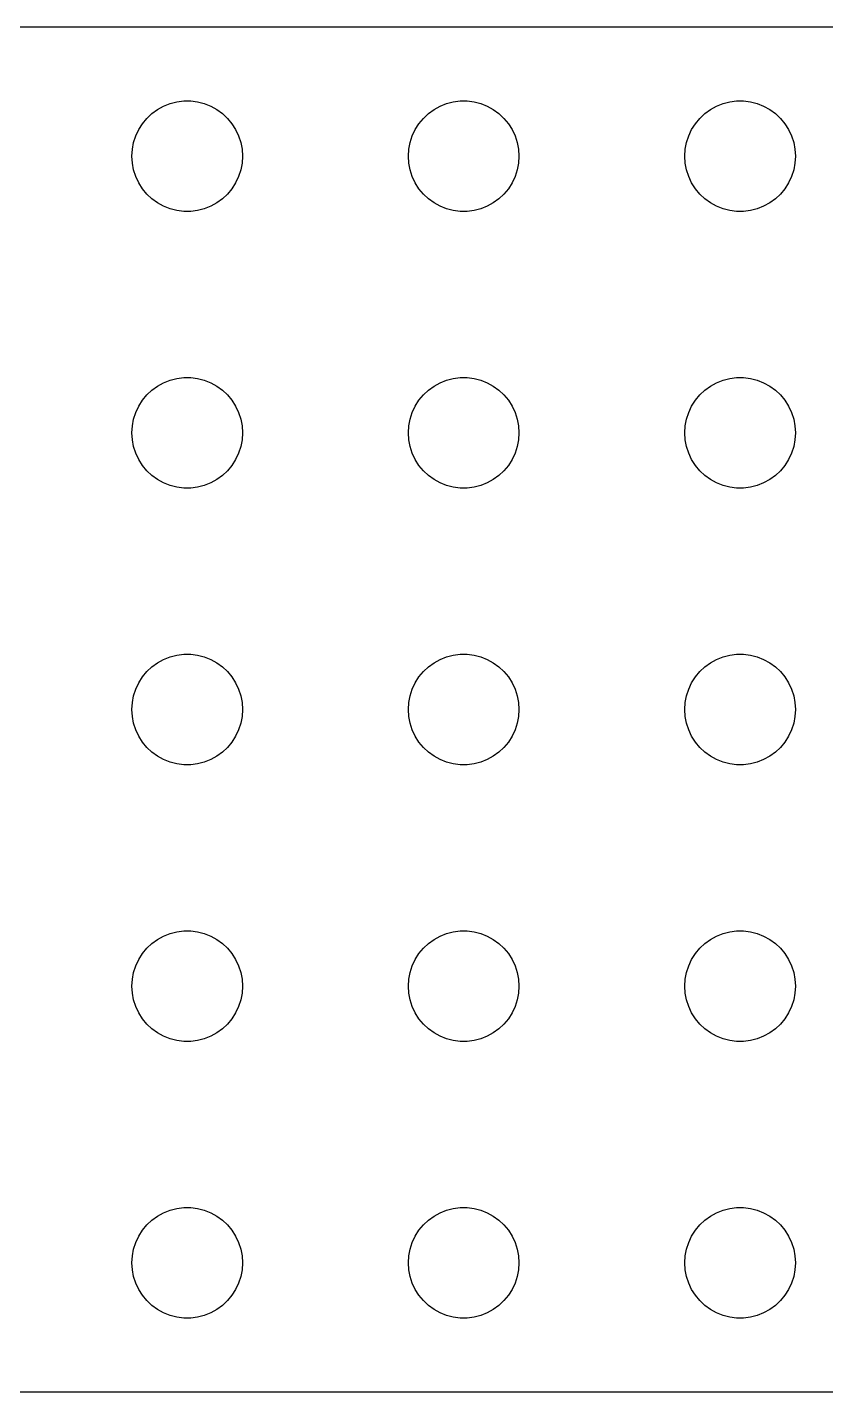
# Model space of a CAD drawing. Header units: metres. Extents: x -82 to 82, y -18 to 18.
# Drawn here: x -60.59 to -38.93, y -18.5 to 18.5 of the extents above; entities that cross this region are included whole.
import ezdxf

# ---------------------------------------------------------------- set-up
doc = ezdxf.new("R2010")
doc.units = ezdxf.units.M

msp = doc.modelspace()

# ---------------------------------------------------------------- linework, layer by layer
for p, q in [((79.907, 18.4951), (-79.907, 18.4951)), ((-57.0537, 16.2665), (-56.8887, 16.3572)), ((-56.8887, 16.3572), (-56.7135, 16.4266)), ((-56.7135, 16.4266), (-56.5311, 16.4734)), ((-56.5311, 16.4734), (-56.3442, 16.497)), ((-56.3442, 16.497), (-56.1558, 16.497)), ((-56.1558, 16.497), (-55.9689, 16.4734)), ((-55.9689, 16.4734), (-55.7865, 16.4266)), ((-55.7865, 16.4266), (-55.6113, 16.3572)), ((-55.6113, 16.3572), (-55.4463, 16.2665)), ((-49.5537, 16.2665), (-49.3887, 16.3572)), ((-49.3887, 16.3572), (-49.2135, 16.4266)), ((-49.2135, 16.4266), (-49.0311, 16.4734)), ((-49.0311, 16.4734), (-48.8442, 16.497)), ((-48.8442, 16.497), (-48.6558, 16.497)), ((-48.6558, 16.497), (-48.4689, 16.4734)), ((-48.4689, 16.4734), (-48.2865, 16.4266)), ((-48.2865, 16.4266), (-48.1113, 16.3572)), ((-48.1113, 16.3572), (-47.9463, 16.2665)), ((-42.0537, 16.2665), (-41.8887, 16.3572)), ((-41.8887, 16.3572), (-41.7135, 16.4266)), ((-41.7135, 16.4266), (-41.5311, 16.4734)), ((-41.5311, 16.4734), (-41.3442, 16.497)), ((-41.3442, 16.497), (-41.1558, 16.497)), ((-41.1558, 16.497), (-40.9689, 16.4734)), ((-40.9689, 16.4734), (-40.7865, 16.4266)), ((-40.7865, 16.4266), (-40.6113, 16.3572)), ((-40.6113, 16.3572), (-40.4463, 16.2665)), ((-57.4635, 15.8817), (-57.3434, 16.0268)), ((-57.3434, 16.0268), (-57.2061, 16.1558)), ((-57.2061, 16.1558), (-57.0537, 16.2665)), ((-55.4463, 16.2665), (-55.2939, 16.1558)), ((-55.2939, 16.1558), (-55.1565, 16.0268)), ((-55.1565, 16.0268), (-55.0365, 15.8817)), ((-49.9635, 15.8817), (-49.8434, 16.0268)), ((-49.8434, 16.0268), (-49.7061, 16.1558)), ((-49.7061, 16.1558), (-49.5537, 16.2665)), ((-47.9463, 16.2665), (-47.7939, 16.1558)), ((-47.7939, 16.1558), (-47.6565, 16.0268)), ((-47.6565, 16.0268), (-47.5365, 15.8817)), ((-42.4635, 15.8817), (-42.3434, 16.0268)), ((-42.3434, 16.0268), (-42.2061, 16.1558)), ((-42.2061, 16.1558), (-42.0537, 16.2665)), ((-40.4463, 16.2665), (-40.2939, 16.1558)), ((-40.2939, 16.1558), (-40.1565, 16.0268)), ((-40.1565, 16.0268), (-40.0365, 15.8817)), ((-57.7029, 15.373), (-57.6447, 15.5522)), ((-57.6447, 15.5522), (-57.5645, 15.7226)), ((-57.5645, 15.7226), (-57.4635, 15.8817)), ((-55.0365, 15.8817), (-54.9355, 15.7226)), ((-54.9355, 15.7226), (-54.8553, 15.5522)), ((-54.8553, 15.5522), (-54.7971, 15.373)), ((-50.2029, 15.373), (-50.1447, 15.5522)), ((-50.1447, 15.5522), (-50.0645, 15.7226)), ((-50.0645, 15.7226), (-49.9635, 15.8817)), ((-47.5365, 15.8817), (-47.4355, 15.7226)), ((-47.4355, 15.7226), (-47.3553, 15.5522)), ((-47.3553, 15.5522), (-47.2971, 15.373)), ((-42.7029, 15.373), (-42.6447, 15.5522)), ((-42.6447, 15.5522), (-42.5645, 15.7226)), ((-42.5645, 15.7226), (-42.4635, 15.8817)), ((-40.0365, 15.8817), (-39.9355, 15.7226)), ((-39.9355, 15.7226), (-39.8553, 15.5522)), ((-39.8553, 15.5522), (-39.7971, 15.373)), ((-57.75, 15), (-57.7382, 15.188)), ((-57.7382, 15.188), (-57.7029, 15.373)), ((-54.7971, 15.373), (-54.7618, 15.188)), ((-54.7618, 15.188), (-54.75, 15)), ((-50.25, 15), (-50.2382, 15.188)), ((-50.2382, 15.188), (-50.2029, 15.373)), ((-47.2971, 15.373), (-47.2618, 15.188)), ((-47.2618, 15.188), (-47.25, 15)), ((-42.75, 15), (-42.7382, 15.188)), ((-42.7382, 15.188), (-42.7029, 15.373)), ((-39.7971, 15.373), (-39.7618, 15.188)), ((-39.7618, 15.188), (-39.75, 15)), ((-57.7382, 14.812), (-57.75, 15)), ((-57.7029, 14.627), (-57.7382, 14.812)), ((-54.7618, 14.812), (-54.7971, 14.627)), ((-54.75, 15), (-54.7618, 14.812)), ((-50.2382, 14.812), (-50.25, 15)), ((-50.2029, 14.627), (-50.2382, 14.812)), ((-47.2618, 14.812), (-47.2971, 14.627)), ((-47.25, 15), (-47.2618, 14.812)), ((-42.7382, 14.812), (-42.75, 15)), ((-42.7029, 14.627), (-42.7382, 14.812)), ((-39.7618, 14.812), (-39.7971, 14.627)), ((-39.75, 15), (-39.7618, 14.812)), ((-57.6447, 14.4478), (-57.7029, 14.627)), ((-57.5645, 14.2774), (-57.6447, 14.4478)), ((-54.8553, 14.4478), (-54.9355, 14.2774)), ((-54.7971, 14.627), (-54.8553, 14.4478)), ((-50.1447, 14.4478), (-50.2029, 14.627)), ((-50.0645, 14.2774), (-50.1447, 14.4478)), ((-47.3553, 14.4478), (-47.4355, 14.2774)), ((-47.2971, 14.627), (-47.3553, 14.4478)), ((-42.6447, 14.4478), (-42.7029, 14.627)), ((-42.5645, 14.2774), (-42.6447, 14.4478)), ((-39.8553, 14.4478), (-39.9355, 14.2774)), ((-39.7971, 14.627), (-39.8553, 14.4478)), ((-57.4635, 14.1183), (-57.5645, 14.2774)), ((-57.3434, 13.9732), (-57.4635, 14.1183)), ((-55.0365, 14.1183), (-55.1565, 13.9732)), ((-54.9355, 14.2774), (-55.0365, 14.1183)), ((-49.9635, 14.1183), (-50.0645, 14.2774)), ((-49.8434, 13.9732), (-49.9635, 14.1183)), ((-47.5365, 14.1183), (-47.6565, 13.9732)), ((-47.4355, 14.2774), (-47.5365, 14.1183)), ((-42.4635, 14.1183), (-42.5645, 14.2774)), ((-42.3434, 13.9732), (-42.4635, 14.1183)), ((-40.0365, 14.1183), (-40.1565, 13.9732)), ((-39.9355, 14.2774), (-40.0365, 14.1183)), ((-57.2061, 13.8442), (-57.3434, 13.9732)), ((-57.0537, 13.7335), (-57.2061, 13.8442)), ((-56.8887, 13.6427), (-57.0537, 13.7335)), ((-55.4463, 13.7335), (-55.6113, 13.6427)), ((-55.2939, 13.8442), (-55.4463, 13.7335)), ((-55.1565, 13.9732), (-55.2939, 13.8442)), ((-49.7061, 13.8442), (-49.8434, 13.9732)), ((-49.5537, 13.7335), (-49.7061, 13.8442)), ((-49.3887, 13.6427), (-49.5537, 13.7335)), ((-47.9463, 13.7335), (-48.1113, 13.6427)), ((-47.7939, 13.8442), (-47.9463, 13.7335)), ((-47.6565, 13.9732), (-47.7939, 13.8442)), ((-42.2061, 13.8442), (-42.3434, 13.9732)), ((-42.0537, 13.7335), (-42.2061, 13.8442)), ((-41.8887, 13.6427), (-42.0537, 13.7335)), ((-40.4463, 13.7335), (-40.6113, 13.6427)), ((-40.2939, 13.8442), (-40.4463, 13.7335)), ((-40.1565, 13.9732), (-40.2939, 13.8442)), ((-56.7135, 13.5734), (-56.8887, 13.6427)), ((-56.5311, 13.5266), (-56.7135, 13.5734)), ((-56.3442, 13.5029), (-56.5311, 13.5266)), ((-56.1558, 13.5029), (-56.3442, 13.5029)), ((-55.9689, 13.5266), (-56.1558, 13.5029)), ((-55.7865, 13.5734), (-55.9689, 13.5266)), ((-55.6113, 13.6427), (-55.7865, 13.5734)), ((-49.2135, 13.5734), (-49.3887, 13.6427)), ((-49.0311, 13.5266), (-49.2135, 13.5734)), ((-48.8442, 13.5029), (-49.0311, 13.5266)), ((-48.6558, 13.5029), (-48.8442, 13.5029)), ((-48.4689, 13.5266), (-48.6558, 13.5029)), ((-48.2865, 13.5734), (-48.4689, 13.5266)), ((-48.1113, 13.6427), (-48.2865, 13.5734)), ((-41.7135, 13.5734), (-41.8887, 13.6427)), ((-41.5311, 13.5266), (-41.7135, 13.5734)), ((-41.3442, 13.5029), (-41.5311, 13.5266)), ((-41.1558, 13.5029), (-41.3442, 13.5029)), ((-40.9689, 13.5266), (-41.1558, 13.5029)), ((-40.7865, 13.5734), (-40.9689, 13.5266)), ((-40.6113, 13.6427), (-40.7865, 13.5734)), ((-56.8887, 8.85724), (-56.7135, 8.92657)), ((-56.7135, 8.92657), (-56.5311, 8.97342)), ((-56.5311, 8.97342), (-56.3442, 8.99704)), ((-56.3442, 8.99704), (-56.1558, 8.99704)), ((-56.1558, 8.99704), (-55.9689, 8.97342)), ((-55.9689, 8.97342), (-55.7865, 8.92657)), ((-55.7865, 8.92657), (-55.6113, 8.85724)), ((-49.3887, 8.85724), (-49.2135, 8.92657)), ((-49.2135, 8.92657), (-49.0311, 8.97342)), ((-49.0311, 8.97342), (-48.8442, 8.99704)), ((-48.8442, 8.99704), (-48.6558, 8.99704)), ((-48.6558, 8.99704), (-48.4689, 8.97342)), ((-48.4689, 8.97342), (-48.2865, 8.92657)), ((-48.2865, 8.92657), (-48.1113, 8.85724)), ((-41.8887, 8.85724), (-41.7135, 8.92657)), ((-41.7135, 8.92657), (-41.5311, 8.97342)), ((-41.5311, 8.97342), (-41.3442, 8.99704)), ((-41.3442, 8.99704), (-41.1558, 8.99704)), ((-41.1558, 8.99704), (-40.9689, 8.97342)), ((-40.9689, 8.97342), (-40.7865, 8.92657)), ((-40.7865, 8.92657), (-40.6113, 8.85724)), ((-57.4635, 8.38167), (-57.3434, 8.52681)), ((-57.3434, 8.52681), (-57.2061, 8.65576)), ((-57.2061, 8.65576), (-57.0537, 8.76648)), ((-57.0537, 8.76648), (-56.8887, 8.85724)), ((-55.6113, 8.85724), (-55.4463, 8.76648)), ((-55.4463, 8.76648), (-55.2939, 8.65576)), ((-55.2939, 8.65576), (-55.1565, 8.52681)), ((-55.1565, 8.52681), (-55.0365, 8.38167)), ((-49.9635, 8.38167), (-49.8434, 8.52681)), ((-49.8434, 8.52681), (-49.7061, 8.65576)), ((-49.7061, 8.65576), (-49.5537, 8.76648)), ((-49.5537, 8.76648), (-49.3887, 8.85724)), ((-48.1113, 8.85724), (-47.9463, 8.76648)), ((-47.9463, 8.76648), (-47.7939, 8.65576)), ((-47.7939, 8.65576), (-47.6565, 8.52681)), ((-47.6565, 8.52681), (-47.5365, 8.38167)), ((-42.4635, 8.38167), (-42.3434, 8.52681)), ((-42.3434, 8.52681), (-42.2061, 8.65576)), ((-42.2061, 8.65576), (-42.0537, 8.76648)), ((-42.0537, 8.76648), (-41.8887, 8.85724)), ((-40.6113, 8.85724), (-40.4463, 8.76648)), ((-40.4463, 8.76648), (-40.2939, 8.65576)), ((-40.2939, 8.65576), (-40.1565, 8.52681)), ((-40.1565, 8.52681), (-40.0365, 8.38167)), ((-57.6447, 8.05219), (-57.5645, 8.22263)), ((-57.5645, 8.22263), (-57.4635, 8.38167)), ((-55.0365, 8.38167), (-54.9355, 8.22263)), ((-54.9355, 8.22263), (-54.8553, 8.05219)), ((-50.1447, 8.05219), (-50.0645, 8.22263)), ((-50.0645, 8.22263), (-49.9635, 8.38167)), ((-47.5365, 8.38167), (-47.4355, 8.22263)), ((-47.4355, 8.22263), (-47.3553, 8.05219)), ((-42.6447, 8.05219), (-42.5645, 8.22263)), ((-42.5645, 8.22263), (-42.4635, 8.38167)), ((-40.0365, 8.38167), (-39.9355, 8.22263)), ((-39.9355, 8.22263), (-39.8553, 8.05219)), ((-57.7382, 7.68799), (-57.7029, 7.87303)), ((-57.7029, 7.87303), (-57.6447, 8.05219)), ((-54.8553, 8.05219), (-54.7971, 7.87303)), ((-54.7971, 7.87303), (-54.7618, 7.68799)), ((-50.2382, 7.68799), (-50.2029, 7.87303)), ((-50.2029, 7.87303), (-50.1447, 8.05219)), ((-47.3553, 8.05219), (-47.2971, 7.87303)), ((-47.2971, 7.87303), (-47.2618, 7.68799)), ((-42.7382, 7.68799), (-42.7029, 7.87303)), ((-42.7029, 7.87303), (-42.6447, 8.05219)), ((-39.8553, 8.05219), (-39.7971, 7.87303)), ((-39.7971, 7.87303), (-39.7618, 7.68799)), ((-57.75, 7.5), (-57.7382, 7.68799)), ((-57.7382, 7.312), (-57.75, 7.5)), ((-54.7618, 7.68799), (-54.75, 7.5)), ((-54.75, 7.5), (-54.7618, 7.312)), ((-50.25, 7.5), (-50.2382, 7.68799)), ((-50.2382, 7.312), (-50.25, 7.5)), ((-47.2618, 7.68799), (-47.25, 7.5)), ((-47.25, 7.5), (-47.2618, 7.312)), ((-42.75, 7.5), (-42.7382, 7.68799)), ((-42.7382, 7.312), (-42.75, 7.5)), ((-39.7618, 7.68799), (-39.75, 7.5)), ((-39.75, 7.5), (-39.7618, 7.312)), ((-57.7029, 7.12695), (-57.7382, 7.312)), ((-57.6447, 6.9478), (-57.7029, 7.12695)), ((-54.7971, 7.12695), (-54.8553, 6.9478)), ((-54.7618, 7.312), (-54.7971, 7.12695)), ((-50.2029, 7.12695), (-50.2382, 7.312)), ((-50.1447, 6.9478), (-50.2029, 7.12695)), ((-47.2971, 7.12695), (-47.3553, 6.9478)), ((-47.2618, 7.312), (-47.2971, 7.12695)), ((-42.7029, 7.12695), (-42.7382, 7.312)), ((-42.6447, 6.9478), (-42.7029, 7.12695)), ((-39.7971, 7.12695), (-39.8553, 6.9478)), ((-39.7618, 7.312), (-39.7971, 7.12695)), ((-57.5645, 6.77736), (-57.6447, 6.9478)), ((-57.4635, 6.61832), (-57.5645, 6.77736)), ((-54.9355, 6.77736), (-55.0365, 6.61832)), ((-54.8553, 6.9478), (-54.9355, 6.77736)), ((-50.0645, 6.77736), (-50.1447, 6.9478)), ((-49.9635, 6.61832), (-50.0645, 6.77736)), ((-47.4355, 6.77736), (-47.5365, 6.61832)), ((-47.3553, 6.9478), (-47.4355, 6.77736)), ((-42.5645, 6.77736), (-42.6447, 6.9478)), ((-42.4635, 6.61832), (-42.5645, 6.77736)), ((-39.9355, 6.77736), (-40.0365, 6.61832)), ((-39.8553, 6.9478), (-39.9355, 6.77736)), ((-57.3434, 6.47318), (-57.4635, 6.61832)), ((-57.2061, 6.34422), (-57.3434, 6.47318)), ((-57.0537, 6.23351), (-57.2061, 6.34422)), ((-55.2939, 6.34422), (-55.4463, 6.23351)), ((-55.1565, 6.47318), (-55.2939, 6.34422)), ((-55.0365, 6.61832), (-55.1565, 6.47318)), ((-49.8434, 6.47318), (-49.9635, 6.61832)), ((-49.7061, 6.34422), (-49.8434, 6.47318)), ((-49.5537, 6.23351), (-49.7061, 6.34422)), ((-47.7939, 6.34422), (-47.9463, 6.23351)), ((-47.6565, 6.47318), (-47.7939, 6.34422)), ((-47.5365, 6.61832), (-47.6565, 6.47318)), ((-42.3434, 6.47318), (-42.4635, 6.61832)), ((-42.2061, 6.34422), (-42.3434, 6.47318)), ((-42.0537, 6.23351), (-42.2061, 6.34422)), ((-40.2939, 6.34422), (-40.4463, 6.23351)), ((-40.1565, 6.47318), (-40.2939, 6.34422)), ((-40.0365, 6.61832), (-40.1565, 6.47318)), ((-56.8887, 6.14275), (-57.0537, 6.23351)), ((-56.7135, 6.07341), (-56.8887, 6.14275)), ((-56.5311, 6.02657), (-56.7135, 6.07341)), ((-56.3442, 6.00294), (-56.5311, 6.02657)), ((-56.1558, 6.00294), (-56.3442, 6.00294)), ((-55.9689, 6.02657), (-56.1558, 6.00294)), ((-55.7865, 6.07341), (-55.9689, 6.02657)), ((-55.6113, 6.14275), (-55.7865, 6.07341)), ((-55.4463, 6.23351), (-55.6113, 6.14275)), ((-49.3887, 6.14275), (-49.5537, 6.23351)), ((-49.2135, 6.07341), (-49.3887, 6.14275)), ((-49.0311, 6.02657), (-49.2135, 6.07341)), ((-48.8442, 6.00294), (-49.0311, 6.02657)), ((-48.6558, 6.00294), (-48.8442, 6.00294)), ((-48.4689, 6.02657), (-48.6558, 6.00294)), ((-48.2865, 6.07341), (-48.4689, 6.02657)), ((-48.1113, 6.14275), (-48.2865, 6.07341)), ((-47.9463, 6.23351), (-48.1113, 6.14275)), ((-41.8887, 6.14275), (-42.0537, 6.23351)), ((-41.7135, 6.07341), (-41.8887, 6.14275)), ((-41.5311, 6.02657), (-41.7135, 6.07341)), ((-41.3442, 6.00294), (-41.5311, 6.02657)), ((-41.1558, 6.00294), (-41.3442, 6.00294)), ((-40.9689, 6.02657), (-41.1558, 6.00294)), ((-40.7865, 6.07341), (-40.9689, 6.02657)), ((-40.6113, 6.14275), (-40.7865, 6.07341)), ((-40.4463, 6.23351), (-40.6113, 6.14275)), ((-56.5311, 1.47342), (-56.3442, 1.49704)), ((-56.3442, 1.49704), (-56.1558, 1.49704)), ((-56.1558, 1.49704), (-55.9689, 1.47342)), ((-49.0311, 1.47342), (-48.8442, 1.49704)), ((-48.8442, 1.49704), (-48.6558, 1.49704)), ((-48.6558, 1.49704), (-48.4689, 1.47342)), ((-41.5311, 1.47342), (-41.3442, 1.49704)), ((-41.3442, 1.49704), (-41.1558, 1.49704)), ((-41.1558, 1.49704), (-40.9689, 1.47342)), ((-57.3434, 1.02681), (-57.2061, 1.15576)), ((-57.2061, 1.15576), (-57.0537, 1.26648)), ((-57.0537, 1.26648), (-56.8887, 1.35724)), ((-56.8887, 1.35724), (-56.7135, 1.42657)), ((-56.7135, 1.42657), (-56.5311, 1.47342)), ((-55.9689, 1.47342), (-55.7865, 1.42657)), ((-55.7865, 1.42657), (-55.6113, 1.35724)), ((-55.6113, 1.35724), (-55.4463, 1.26648)), ((-55.4463, 1.26648), (-55.2939, 1.15576)), ((-55.2939, 1.15576), (-55.1565, 1.02681)), ((-49.8434, 1.02681), (-49.7061, 1.15576)), ((-49.7061, 1.15576), (-49.5537, 1.26648)), ((-49.5537, 1.26648), (-49.3887, 1.35724)), ((-49.3887, 1.35724), (-49.2135, 1.42657)), ((-49.2135, 1.42657), (-49.0311, 1.47342)), ((-48.4689, 1.47342), (-48.2865, 1.42657)), ((-48.2865, 1.42657), (-48.1113, 1.35724)), ((-48.1113, 1.35724), (-47.9463, 1.26648)), ((-47.9463, 1.26648), (-47.7939, 1.15576)), ((-47.7939, 1.15576), (-47.6565, 1.02681)), ((-42.3434, 1.02681), (-42.2061, 1.15576)), ((-42.2061, 1.15576), (-42.0537, 1.26648)), ((-42.0537, 1.26648), (-41.8887, 1.35724)), ((-41.8887, 1.35724), (-41.7135, 1.42657)), ((-41.7135, 1.42657), (-41.5311, 1.47342)), ((-40.9689, 1.47342), (-40.7865, 1.42657)), ((-40.7865, 1.42657), (-40.6113, 1.35724)), ((-40.6113, 1.35724), (-40.4463, 1.26648)), ((-40.4463, 1.26648), (-40.2939, 1.15576)), ((-40.2939, 1.15576), (-40.1565, 1.02681)), ((-57.5645, 0.722626), (-57.4635, 0.881668)), ((-57.4635, 0.881668), (-57.3434, 1.02681)), ((-55.1565, 1.02681), (-55.0365, 0.881668)), ((-55.0365, 0.881668), (-54.9355, 0.722626)), ((-50.0645, 0.722626), (-49.9635, 0.881668)), ((-49.9635, 0.881668), (-49.8434, 1.02681)), ((-47.6565, 1.02681), (-47.5365, 0.881668)), ((-47.5365, 0.881668), (-47.4355, 0.722626)), ((-42.5645, 0.722626), (-42.4635, 0.881668)), ((-42.4635, 0.881668), (-42.3434, 1.02681)), ((-40.1565, 1.02681), (-40.0365, 0.881668)), ((-40.0365, 0.881668), (-39.9355, 0.722626)), ((-57.7382, 0.187988), (-57.7029, 0.373032)), ((-57.7029, 0.373032), (-57.6447, 0.552185)), ((-57.6447, 0.552185), (-57.5645, 0.722626)), ((-54.9355, 0.722626), (-54.8553, 0.552185)), ((-54.8553, 0.552185), (-54.7971, 0.373032)), ((-54.7971, 0.373032), (-54.7618, 0.187988)), ((-50.2382, 0.187988), (-50.2029, 0.373032)), ((-50.2029, 0.373032), (-50.1447, 0.552185)), ((-50.1447, 0.552185), (-50.0645, 0.722626)), ((-47.4355, 0.722626), (-47.3553, 0.552185)), ((-47.3553, 0.552185), (-47.2971, 0.373032)), ((-47.2971, 0.373032), (-47.2618, 0.187988)), ((-42.7382, 0.187988), (-42.7029, 0.373032)), ((-42.7029, 0.373032), (-42.6447, 0.552185)), ((-42.6447, 0.552185), (-42.5645, 0.722626)), ((-39.9355, 0.722626), (-39.8553, 0.552185)), ((-39.8553, 0.552185), (-39.7971, 0.373032)), ((-39.7971, 0.373032), (-39.7618, 0.187988)), ((-57.75, 0), (-57.7382, 0.187988)), ((-57.7382, -0.187988), (-57.75, 0)), ((-54.7618, 0.187988), (-54.75, 0)), ((-54.75, 0), (-54.7618, -0.187988)), ((-50.25, 0), (-50.2382, 0.187988)), ((-50.2382, -0.187988), (-50.25, 0)), ((-47.2618, 0.187988), (-47.25, 0)), ((-47.25, 0), (-47.2618, -0.187988)), ((-42.75, 0), (-42.7382, 0.187988)), ((-42.7382, -0.187988), (-42.75, 0)), ((-39.7618, 0.187988), (-39.75, 0)), ((-39.75, 0), (-39.7618, -0.187988)), ((-57.7029, -0.373032), (-57.7382, -0.187988)), ((-54.7618, -0.187988), (-54.7971, -0.373032)), ((-50.2029, -0.373032), (-50.2382, -0.187988)), ((-47.2618, -0.187988), (-47.2971, -0.373032)), ((-42.7029, -0.373032), (-42.7382, -0.187988)), ((-39.7618, -0.187988), (-39.7971, -0.373032)), ((-57.6447, -0.552185), (-57.7029, -0.373032)), ((-57.5645, -0.722626), (-57.6447, -0.552185)), ((-57.4635, -0.881668), (-57.5645, -0.722626)), ((-54.9355, -0.722626), (-55.0365, -0.881668)), ((-54.8553, -0.552185), (-54.9355, -0.722626)), ((-54.7971, -0.373032), (-54.8553, -0.552185)), ((-50.1447, -0.552185), (-50.2029, -0.373032)), ((-50.0645, -0.722626), (-50.1447, -0.552185)), ((-49.9635, -0.881668), (-50.0645, -0.722626)), ((-47.4355, -0.722626), (-47.5365, -0.881668)), ((-47.3553, -0.552185), (-47.4355, -0.722626)), ((-47.2971, -0.373032), (-47.3553, -0.552185)), ((-42.6447, -0.552185), (-42.7029, -0.373032)), ((-42.5645, -0.722626), (-42.6447, -0.552185)), ((-42.4635, -0.881668), (-42.5645, -0.722626)), ((-39.9355, -0.722626), (-40.0365, -0.881668)), ((-39.8553, -0.552185), (-39.9355, -0.722626)), ((-39.7971, -0.373032), (-39.8553, -0.552185)), ((-57.3434, -1.02681), (-57.4635, -0.881668)), ((-57.2061, -1.15576), (-57.3434, -1.02681)), ((-55.1565, -1.02681), (-55.2939, -1.15576)), ((-55.0365, -0.881668), (-55.1565, -1.02681)), ((-49.8434, -1.02681), (-49.9635, -0.881668)), ((-49.7061, -1.15576), (-49.8434, -1.02681)), ((-47.6565, -1.02681), (-47.7939, -1.15576)), ((-47.5365, -0.881668), (-47.6565, -1.02681)), ((-42.3434, -1.02681), (-42.4635, -0.881668)), ((-42.2061, -1.15576), (-42.3434, -1.02681)), ((-40.1565, -1.02681), (-40.2939, -1.15576)), ((-40.0365, -0.881668), (-40.1565, -1.02681)), ((-57.0537, -1.26648), (-57.2061, -1.15576)), ((-56.8887, -1.35724), (-57.0537, -1.26648)), ((-56.7135, -1.42657), (-56.8887, -1.35724)), ((-56.5311, -1.47342), (-56.7135, -1.42657)), ((-56.3442, -1.49704), (-56.5311, -1.47342)), ((-55.9689, -1.47342), (-56.1558, -1.49704)), ((-55.7865, -1.42657), (-55.9689, -1.47342)), ((-55.6113, -1.35724), (-55.7865, -1.42657)), ((-55.4463, -1.26648), (-55.6113, -1.35724)), ((-55.2939, -1.15576), (-55.4463, -1.26648)), ((-49.5537, -1.26648), (-49.7061, -1.15576)), ((-49.3887, -1.35724), (-49.5537, -1.26648)), ((-49.2135, -1.42657), (-49.3887, -1.35724)), ((-49.0311, -1.47342), (-49.2135, -1.42657)), ((-48.8442, -1.49704), (-49.0311, -1.47342)), ((-48.4689, -1.47342), (-48.6558, -1.49704)), ((-48.2865, -1.42657), (-48.4689, -1.47342)), ((-48.1113, -1.35724), (-48.2865, -1.42657)), ((-47.9463, -1.26648), (-48.1113, -1.35724)), ((-47.7939, -1.15576), (-47.9463, -1.26648)), ((-42.0537, -1.26648), (-42.2061, -1.15576)), ((-41.8887, -1.35724), (-42.0537, -1.26648)), ((-41.7135, -1.42657), (-41.8887, -1.35724)), ((-41.5311, -1.47342), (-41.7135, -1.42657)), ((-41.3442, -1.49704), (-41.5311, -1.47342)), ((-40.9689, -1.47342), (-41.1558, -1.49704)), ((-40.7865, -1.42657), (-40.9689, -1.47342)), ((-40.6113, -1.35724), (-40.7865, -1.42657)), ((-40.4463, -1.26648), (-40.6113, -1.35724)), ((-40.2939, -1.15576), (-40.4463, -1.26648)), ((-56.1558, -1.49704), (-56.3442, -1.49704)), ((-48.6558, -1.49704), (-48.8442, -1.49704)), ((-41.1558, -1.49704), (-41.3442, -1.49704)), ((-57.2061, -6.34422), (-57.0537, -6.23351)), ((-57.0537, -6.23351), (-56.8887, -6.14275)), ((-56.8887, -6.14275), (-56.7135, -6.07341)), ((-56.7135, -6.07341), (-56.5311, -6.02657)), ((-56.5311, -6.02657), (-56.3442, -6.00294)), ((-56.3442, -6.00294), (-56.1558, -6.00294)), ((-56.1558, -6.00294), (-55.9689, -6.02657)), ((-55.9689, -6.02657), (-55.7865, -6.07341)), ((-55.7865, -6.07341), (-55.6113, -6.14275)), ((-55.6113, -6.14275), (-55.4463, -6.23351)), ((-55.4463, -6.23351), (-55.2939, -6.34422)), ((-49.7061, -6.34422), (-49.5537, -6.23351)), ((-49.5537, -6.23351), (-49.3887, -6.14275)), ((-49.3887, -6.14275), (-49.2135, -6.07341)), ((-49.2135, -6.07341), (-49.0311, -6.02657)), ((-49.0311, -6.02657), (-48.8442, -6.00294)), ((-48.8442, -6.00294), (-48.6558, -6.00294)), ((-48.6558, -6.00294), (-48.4689, -6.02657)), ((-48.4689, -6.02657), (-48.2865, -6.07341)), ((-48.2865, -6.07341), (-48.1113, -6.14275)), ((-48.1113, -6.14275), (-47.9463, -6.23351)), ((-47.9463, -6.23351), (-47.7939, -6.34422)), ((-42.2061, -6.34422), (-42.0537, -6.23351)), ((-42.0537, -6.23351), (-41.8887, -6.14275)), ((-41.8887, -6.14275), (-41.7135, -6.07341)), ((-41.7135, -6.07341), (-41.5311, -6.02657)), ((-41.5311, -6.02657), (-41.3442, -6.00294)), ((-41.3442, -6.00294), (-41.1558, -6.00294)), ((-41.1558, -6.00294), (-40.9689, -6.02657)), ((-40.9689, -6.02657), (-40.7865, -6.07341)), ((-40.7865, -6.07341), (-40.6113, -6.14275)), ((-40.6113, -6.14275), (-40.4463, -6.23351)), ((-40.4463, -6.23351), (-40.2939, -6.34422)), ((-57.5645, -6.77736), (-57.4635, -6.61832)), ((-57.4635, -6.61832), (-57.3434, -6.47318)), ((-57.3434, -6.47318), (-57.2061, -6.34422)), ((-55.2939, -6.34422), (-55.1565, -6.47318)), ((-55.1565, -6.47318), (-55.0365, -6.61832)), ((-55.0365, -6.61832), (-54.9355, -6.77736)), ((-50.0645, -6.77736), (-49.9635, -6.61832)), ((-49.9635, -6.61832), (-49.8434, -6.47318)), ((-49.8434, -6.47318), (-49.7061, -6.34422)), ((-47.7939, -6.34422), (-47.6565, -6.47318)), ((-47.6565, -6.47318), (-47.5365, -6.61832)), ((-47.5365, -6.61832), (-47.4355, -6.77736)), ((-42.5645, -6.77736), (-42.4635, -6.61832)), ((-42.4635, -6.61832), (-42.3434, -6.47318)), ((-42.3434, -6.47318), (-42.2061, -6.34422)), ((-40.2939, -6.34422), (-40.1565, -6.47318)), ((-40.1565, -6.47318), (-40.0365, -6.61832)), ((-40.0365, -6.61832), (-39.9355, -6.77736)), ((-57.7029, -7.12695), (-57.6447, -6.9478)), ((-57.6447, -6.9478), (-57.5645, -6.77736)), ((-54.9355, -6.77736), (-54.8553, -6.9478)), ((-54.8553, -6.9478), (-54.7971, -7.12695)), ((-50.2029, -7.12695), (-50.1447, -6.9478)), ((-50.1447, -6.9478), (-50.0645, -6.77736)), ((-47.4355, -6.77736), (-47.3553, -6.9478)), ((-47.3553, -6.9478), (-47.2971, -7.12695)), ((-42.7029, -7.12695), (-42.6447, -6.9478)), ((-42.6447, -6.9478), (-42.5645, -6.77736)), ((-39.9355, -6.77736), (-39.8553, -6.9478)), ((-39.8553, -6.9478), (-39.7971, -7.12695)), ((-57.75, -7.5), (-57.7382, -7.312)), ((-57.7382, -7.312), (-57.7029, -7.12695)), ((-54.7971, -7.12695), (-54.7618, -7.312)), ((-54.7618, -7.312), (-54.75, -7.5)), ((-50.25, -7.5), (-50.2382, -7.312)), ((-50.2382, -7.312), (-50.2029, -7.12695)), ((-47.2971, -7.12695), (-47.2618, -7.312)), ((-47.2618, -7.312), (-47.25, -7.5)), ((-42.75, -7.5), (-42.7382, -7.312)), ((-42.7382, -7.312), (-42.7029, -7.12695)), ((-39.7971, -7.12695), (-39.7618, -7.312)), ((-39.7618, -7.312), (-39.75, -7.5)), ((-57.7382, -7.68799), (-57.75, -7.5)), ((-57.7029, -7.87303), (-57.7382, -7.68799)), ((-54.7618, -7.68799), (-54.7971, -7.87303)), ((-54.75, -7.5), (-54.7618, -7.68799)), ((-50.2382, -7.68799), (-50.25, -7.5)), ((-50.2029, -7.87303), (-50.2382, -7.68799)), ((-47.2618, -7.68799), (-47.2971, -7.87303)), ((-47.25, -7.5), (-47.2618, -7.68799)), ((-42.7382, -7.68799), (-42.75, -7.5)), ((-42.7029, -7.87303), (-42.7382, -7.68799)), ((-39.7618, -7.68799), (-39.7971, -7.87303)), ((-39.75, -7.5), (-39.7618, -7.68799)), ((-57.6447, -8.05219), (-57.7029, -7.87303)), ((-57.5645, -8.22263), (-57.6447, -8.05219)), ((-54.8553, -8.05219), (-54.9355, -8.22263)), ((-54.7971, -7.87303), (-54.8553, -8.05219)), ((-50.1447, -8.05219), (-50.2029, -7.87303)), ((-50.0645, -8.22263), (-50.1447, -8.05219)), ((-47.3553, -8.05219), (-47.4355, -8.22263)), ((-47.2971, -7.87303), (-47.3553, -8.05219)), ((-42.6447, -8.05219), (-42.7029, -7.87303)), ((-42.5645, -8.22263), (-42.6447, -8.05219)), ((-39.8553, -8.05219), (-39.9355, -8.22263)), ((-39.7971, -7.87303), (-39.8553, -8.05219)), ((-57.4635, -8.38167), (-57.5645, -8.22263)), ((-57.3434, -8.52681), (-57.4635, -8.38167)), ((-55.0365, -8.38167), (-55.1565, -8.52681)), ((-54.9355, -8.22263), (-55.0365, -8.38167)), ((-49.9635, -8.38167), (-50.0645, -8.22263)), ((-49.8434, -8.52681), (-49.9635, -8.38167)), ((-47.5365, -8.38167), (-47.6565, -8.52681)), ((-47.4355, -8.22263), (-47.5365, -8.38167)), ((-42.4635, -8.38167), (-42.5645, -8.22263)), ((-42.3434, -8.52681), (-42.4635, -8.38167)), ((-40.0365, -8.38167), (-40.1565, -8.52681)), ((-39.9355, -8.22263), (-40.0365, -8.38167)), ((-57.2061, -8.65576), (-57.3434, -8.52681)), ((-57.0537, -8.76648), (-57.2061, -8.65576)), ((-56.8887, -8.85724), (-57.0537, -8.76648)), ((-56.7135, -8.92657), (-56.8887, -8.85724)), ((-55.6113, -8.85724), (-55.7865, -8.92657)), ((-55.4463, -8.76648), (-55.6113, -8.85724)), ((-55.2939, -8.65576), (-55.4463, -8.76648)), ((-55.1565, -8.52681), (-55.2939, -8.65576)), ((-49.7061, -8.65576), (-49.8434, -8.52681)), ((-49.5537, -8.76648), (-49.7061, -8.65576)), ((-49.3887, -8.85724), (-49.5537, -8.76648)), ((-49.2135, -8.92657), (-49.3887, -8.85724)), ((-48.1113, -8.85724), (-48.2865, -8.92657)), ((-47.9463, -8.76648), (-48.1113, -8.85724)), ((-47.7939, -8.65576), (-47.9463, -8.76648)), ((-47.6565, -8.52681), (-47.7939, -8.65576)), ((-42.2061, -8.65576), (-42.3434, -8.52681)), ((-42.0537, -8.76648), (-42.2061, -8.65576)), ((-41.8887, -8.85724), (-42.0537, -8.76648)), ((-41.7135, -8.92657), (-41.8887, -8.85724)), ((-40.6113, -8.85724), (-40.7865, -8.92657)), ((-40.4463, -8.76648), (-40.6113, -8.85724)), ((-40.2939, -8.65576), (-40.4463, -8.76648)), ((-40.1565, -8.52681), (-40.2939, -8.65576)), ((-56.5311, -8.97342), (-56.7135, -8.92657)), ((-56.3442, -8.99704), (-56.5311, -8.97342)), ((-56.1558, -8.99704), (-56.3442, -8.99704)), ((-55.9689, -8.97342), (-56.1558, -8.99704)), ((-55.7865, -8.92657), (-55.9689, -8.97342)), ((-49.0311, -8.97342), (-49.2135, -8.92657)), ((-48.8442, -8.99704), (-49.0311, -8.97342)), ((-48.6558, -8.99704), (-48.8442, -8.99704)), ((-48.4689, -8.97342), (-48.6558, -8.99704)), ((-48.2865, -8.92657), (-48.4689, -8.97342)), ((-41.5311, -8.97342), (-41.7135, -8.92657)), ((-41.3442, -8.99704), (-41.5311, -8.97342)), ((-41.1558, -8.99704), (-41.3442, -8.99704)), ((-40.9689, -8.97342), (-41.1558, -8.99704)), ((-40.7865, -8.92657), (-40.9689, -8.97342)), ((-57.0537, -13.7335), (-56.8887, -13.6427)), ((-56.8887, -13.6427), (-56.7135, -13.5734)), ((-56.7135, -13.5734), (-56.5311, -13.5266)), ((-56.5311, -13.5266), (-56.3442, -13.5029)), ((-56.3442, -13.5029), (-56.1558, -13.5029)), ((-56.1558, -13.5029), (-55.9689, -13.5266)), ((-55.9689, -13.5266), (-55.7865, -13.5734)), ((-55.7865, -13.5734), (-55.6113, -13.6427)), ((-55.6113, -13.6427), (-55.4463, -13.7335)), ((-49.5537, -13.7335), (-49.3887, -13.6427)), ((-49.3887, -13.6427), (-49.2135, -13.5734)), ((-49.2135, -13.5734), (-49.0311, -13.5266)), ((-49.0311, -13.5266), (-48.8442, -13.5029)), ((-48.8442, -13.5029), (-48.6558, -13.5029)), ((-48.6558, -13.5029), (-48.4689, -13.5266)), ((-48.4689, -13.5266), (-48.2865, -13.5734)), ((-48.2865, -13.5734), (-48.1113, -13.6427)), ((-48.1113, -13.6427), (-47.9463, -13.7335)), ((-42.0537, -13.7335), (-41.8887, -13.6427)), ((-41.8887, -13.6427), (-41.7135, -13.5734)), ((-41.7135, -13.5734), (-41.5311, -13.5266)), ((-41.5311, -13.5266), (-41.3442, -13.5029)), ((-41.3442, -13.5029), (-41.1558, -13.5029)), ((-41.1558, -13.5029), (-40.9689, -13.5266)), ((-40.9689, -13.5266), (-40.7865, -13.5734)), ((-40.7865, -13.5734), (-40.6113, -13.6427)), ((-40.6113, -13.6427), (-40.4463, -13.7335)), ((-57.4635, -14.1183), (-57.3434, -13.9732)), ((-57.3434, -13.9732), (-57.2061, -13.8442)), ((-57.2061, -13.8442), (-57.0537, -13.7335)), ((-55.4463, -13.7335), (-55.2939, -13.8442)), ((-55.2939, -13.8442), (-55.1565, -13.9732)), ((-55.1565, -13.9732), (-55.0365, -14.1183)), ((-49.9635, -14.1183), (-49.8434, -13.9732)), ((-49.8434, -13.9732), (-49.7061, -13.8442)), ((-49.7061, -13.8442), (-49.5537, -13.7335)), ((-47.9463, -13.7335), (-47.7939, -13.8442)), ((-47.7939, -13.8442), (-47.6565, -13.9732)), ((-47.6565, -13.9732), (-47.5365, -14.1183)), ((-42.4635, -14.1183), (-42.3434, -13.9732)), ((-42.3434, -13.9732), (-42.2061, -13.8442)), ((-42.2061, -13.8442), (-42.0537, -13.7335)), ((-40.4463, -13.7335), (-40.2939, -13.8442)), ((-40.2939, -13.8442), (-40.1565, -13.9732)), ((-40.1565, -13.9732), (-40.0365, -14.1183)), ((-57.6447, -14.4478), (-57.5645, -14.2774)), ((-57.5645, -14.2774), (-57.4635, -14.1183)), ((-55.0365, -14.1183), (-54.9355, -14.2774)), ((-54.9355, -14.2774), (-54.8553, -14.4478)), ((-50.1447, -14.4478), (-50.0645, -14.2774)), ((-50.0645, -14.2774), (-49.9635, -14.1183)), ((-47.5365, -14.1183), (-47.4355, -14.2774)), ((-47.4355, -14.2774), (-47.3553, -14.4478)), ((-42.6447, -14.4478), (-42.5645, -14.2774)), ((-42.5645, -14.2774), (-42.4635, -14.1183)), ((-40.0365, -14.1183), (-39.9355, -14.2774)), ((-39.9355, -14.2774), (-39.8553, -14.4478)), ((-57.7382, -14.812), (-57.7029, -14.627)), ((-57.7029, -14.627), (-57.6447, -14.4478)), ((-54.8553, -14.4478), (-54.7971, -14.627)), ((-54.7971, -14.627), (-54.7618, -14.812)), ((-50.2382, -14.812), (-50.2029, -14.627)), ((-50.2029, -14.627), (-50.1447, -14.4478)), ((-47.3553, -14.4478), (-47.2971, -14.627)), ((-47.2971, -14.627), (-47.2618, -14.812)), ((-42.7382, -14.812), (-42.7029, -14.627)), ((-42.7029, -14.627), (-42.6447, -14.4478)), ((-39.8553, -14.4478), (-39.7971, -14.627)), ((-39.7971, -14.627), (-39.7618, -14.812)), ((-57.75, -15), (-57.7382, -14.812)), ((-57.7382, -15.188), (-57.75, -15)), ((-54.7618, -14.812), (-54.75, -15)), ((-54.75, -15), (-54.7618, -15.188)), ((-50.25, -15), (-50.2382, -14.812)), ((-50.2382, -15.188), (-50.25, -15)), ((-47.2618, -14.812), (-47.25, -15)), ((-47.25, -15), (-47.2618, -15.188)), ((-42.75, -15), (-42.7382, -14.812)), ((-42.7382, -15.188), (-42.75, -15)), ((-39.7618, -14.812), (-39.75, -15)), ((-39.75, -15), (-39.7618, -15.188)), ((-57.7029, -15.373), (-57.7382, -15.188)), ((-57.6447, -15.5522), (-57.7029, -15.373)), ((-54.7971, -15.373), (-54.8553, -15.5522)), ((-54.7618, -15.188), (-54.7971, -15.373)), ((-50.2029, -15.373), (-50.2382, -15.188)), ((-50.1447, -15.5522), (-50.2029, -15.373)), ((-47.2971, -15.373), (-47.3553, -15.5522)), ((-47.2618, -15.188), (-47.2971, -15.373)), ((-42.7029, -15.373), (-42.7382, -15.188)), ((-42.6447, -15.5522), (-42.7029, -15.373)), ((-39.7971, -15.373), (-39.8553, -15.5522)), ((-39.7618, -15.188), (-39.7971, -15.373)), ((-57.5645, -15.7226), (-57.6447, -15.5522)), ((-57.4635, -15.8817), (-57.5645, -15.7226)), ((-57.3434, -16.0268), (-57.4635, -15.8817)), ((-55.0365, -15.8817), (-55.1565, -16.0268)), ((-54.9355, -15.7226), (-55.0365, -15.8817)), ((-54.8553, -15.5522), (-54.9355, -15.7226)), ((-50.0645, -15.7226), (-50.1447, -15.5522)), ((-49.9635, -15.8817), (-50.0645, -15.7226)), ((-49.8434, -16.0268), (-49.9635, -15.8817)), ((-47.5365, -15.8817), (-47.6565, -16.0268)), ((-47.4355, -15.7226), (-47.5365, -15.8817)), ((-47.3553, -15.5522), (-47.4355, -15.7226)), ((-42.5645, -15.7226), (-42.6447, -15.5522)), ((-42.4635, -15.8817), (-42.5645, -15.7226)), ((-42.3434, -16.0268), (-42.4635, -15.8817)), ((-40.0365, -15.8817), (-40.1565, -16.0268)), ((-39.9355, -15.7226), (-40.0365, -15.8817)), ((-39.8553, -15.5522), (-39.9355, -15.7226)), ((-57.2061, -16.1558), (-57.3434, -16.0268)), ((-57.0537, -16.2665), (-57.2061, -16.1558)), ((-56.8887, -16.3572), (-57.0537, -16.2665)), ((-55.4463, -16.2665), (-55.6113, -16.3572)), ((-55.2939, -16.1558), (-55.4463, -16.2665)), ((-55.1565, -16.0268), (-55.2939, -16.1558)), ((-49.7061, -16.1558), (-49.8434, -16.0268)), ((-49.5537, -16.2665), (-49.7061, -16.1558)), ((-49.3887, -16.3572), (-49.5537, -16.2665)), ((-47.9463, -16.2665), (-48.1113, -16.3572)), ((-47.7939, -16.1558), (-47.9463, -16.2665)), ((-47.6565, -16.0268), (-47.7939, -16.1558)), ((-42.2061, -16.1558), (-42.3434, -16.0268)), ((-42.0537, -16.2665), (-42.2061, -16.1558)), ((-41.8887, -16.3572), (-42.0537, -16.2665)), ((-40.4463, -16.2665), (-40.6113, -16.3572)), ((-40.2939, -16.1558), (-40.4463, -16.2665)), ((-40.1565, -16.0268), (-40.2939, -16.1558)), ((-56.7135, -16.4266), (-56.8887, -16.3572)), ((-56.5311, -16.4734), (-56.7135, -16.4266)), ((-56.3442, -16.497), (-56.5311, -16.4734)), ((-56.1558, -16.497), (-56.3442, -16.497)), ((-55.9689, -16.4734), (-56.1558, -16.497)), ((-55.7865, -16.4266), (-55.9689, -16.4734)), ((-55.6113, -16.3572), (-55.7865, -16.4266)), ((-49.2135, -16.4266), (-49.3887, -16.3572)), ((-49.0311, -16.4734), (-49.2135, -16.4266)), ((-48.8442, -16.497), (-49.0311, -16.4734)), ((-48.6558, -16.497), (-48.8442, -16.497)), ((-48.4689, -16.4734), (-48.6558, -16.497)), ((-48.2865, -16.4266), (-48.4689, -16.4734)), ((-48.1113, -16.3572), (-48.2865, -16.4266)), ((-41.7135, -16.4266), (-41.8887, -16.3572)), ((-41.5311, -16.4734), (-41.7135, -16.4266)), ((-41.3442, -16.497), (-41.5311, -16.4734)), ((-41.1558, -16.497), (-41.3442, -16.497)), ((-40.9689, -16.4734), (-41.1558, -16.497)), ((-40.7865, -16.4266), (-40.9689, -16.4734)), ((-40.6113, -16.3572), (-40.7865, -16.4266)), ((-79.907, -18.4951), (79.907, -18.4951))]:
    msp.add_line(p, q)

doc.saveas('drawing.dxf')
